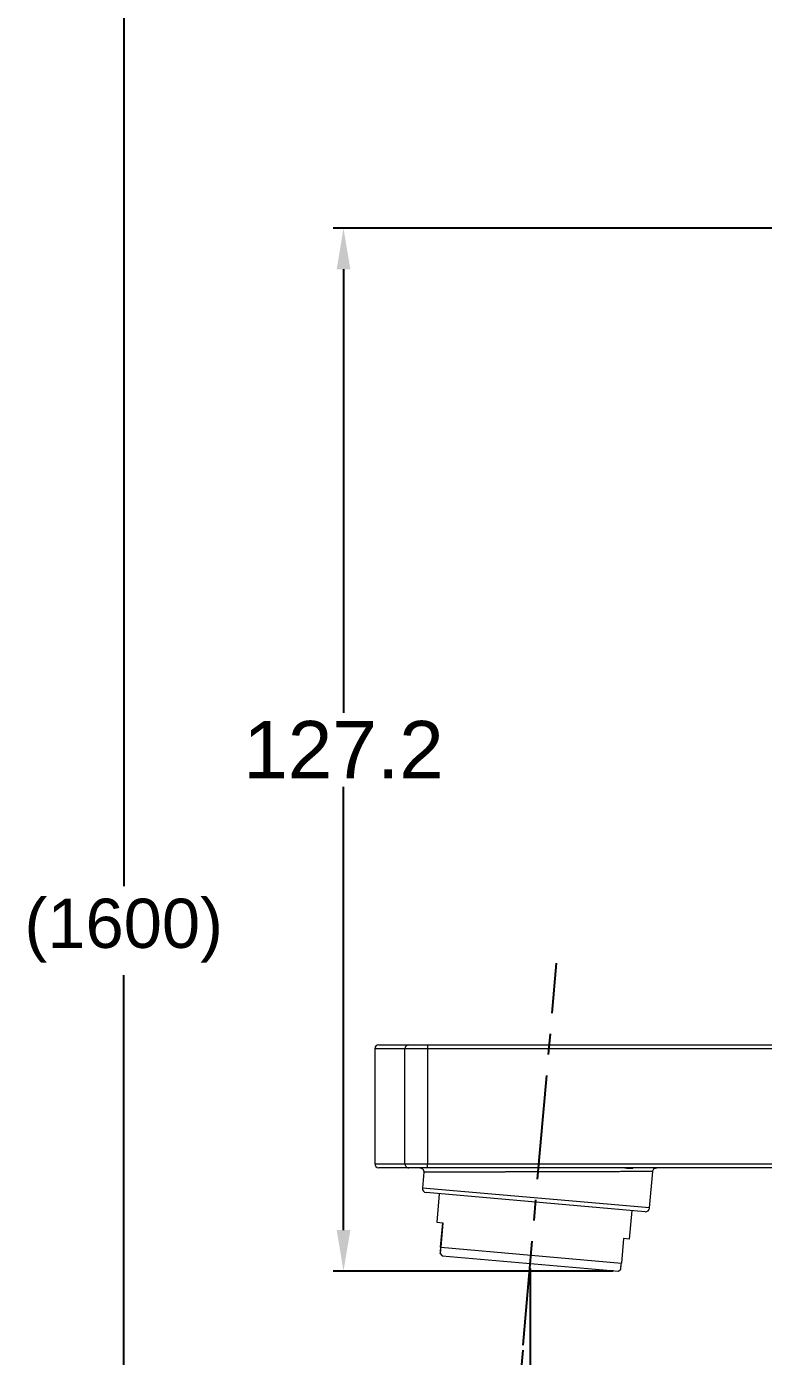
# Model space of a CAD drawing. Header units: millimetres. Extents: x 24958 to 25799, y 1150 to 1745.
# Drawn here: x 25459.2 to 25549, y 1310.3 to 1472.5 of the extents above; entities that cross this region are included whole.
import ezdxf

# ---------------------------------------------------------------- set-up
doc = ezdxf.new("R2010")
doc.units = ezdxf.units.MM
doc.linetypes.add('CENTERX2', pattern=[20.32, 12.7, -2.54, 2.54, -2.54])
doc.layers.add('CENTER', color=1, linetype='CENTERX2')
doc.layers.add('DIM', color=3, linetype='Continuous')
doc.styles.get("Standard").update_dxf_attribs({"font": 'arial.ttf'})
doc.dimstyles.new('ISO-25', dxfattribs={"dimtxt": 7, "dimasz": 5, "dimexe": 1.252, "dimexo": 0.625, "dimgap": 1, "dimtad": 1, "dimtih": 1, "dimtoh": 1, "dimdec": 1, "dimdsep": 46, "dimtxsty": 'Standard', "dimcen": 0, "dimclrd": 3, "dimclre": 3, "dimclrt": 4, "dimadec": 0, "dimazin": 0, "dimtfac": 1, "dimtdec": 1, "dimtmove": 0, "dimatfit": 3, "dimfxl": 1, "dimarcsym": 0})

# ---------------------------------------------------------------- blocks, each defined once
blk = doc.blocks.new('*D65')
at = {"layer": 'Defpoints', "color": 0, "transparency": 16777216}
for p in [(25602.13, 1457.93), (25523.8, 1358.29), (25519.73, 1311.71), (25602.13, 1256.45), (25543.72, 1250.74)]:
    blk.add_point(p, dxfattribs=at)
at = {"layer": 'DIM', "color": 3, "lineweight": -2, "transparency": 16777216}
for p, q in [((25519.67, 1311.09), (25514.47, 1251.61)), ((25602.13, 1255.82), (25602.13, 1247.78))]:
    blk.add_line(p, q, dxfattribs=at)
for start, end in [(265.34222, 267.2114), (267.78854, 269.65778)]:
    blk.add_arc((25602.13, 2253.58), 1004.54, start, end, dxfattribs=at)
at = {"layer": 'DIM', "color": 3, "transparency": 16777216}
for points in [[(25520.47, 1251.36), (25520.64, 1253.35), (25514.58, 1252.86)], [(25596.13, 1250.05), (25596.13, 1248.05), (25602.13, 1249.04)]]:
    blk.add_solid(points, dxfattribs=at)
at = {"layer": 'DIM', "color": 4, "transparency": 16777216, "insert": (25558.31, 1249.99), "char_height": 6, "attachment_point": 5}
blk.add_mtext('5°', dxfattribs=at)
blk = doc.blocks.new('*D67')
at = {"layer": 'Defpoints', "color": 0, "transparency": 16777216}
for p in [(25647.68, 1508.3), (25471, 1216.19), (25647.68, 1216.19)]:
    blk.add_point(p, dxfattribs=at)
at = {"layer": 'DIM', "color": 3, "lineweight": -2, "transparency": 16777216}
for p, q in [((25647.05, 1508.3), (25469.75, 1508.3)), ((25471, 1502.3), (25471, 1367.68)), ((25471, 1222.19), (25471, 1356.81)), ((25647.05, 1216.19), (25469.75, 1216.19))]:
    blk.add_line(p, q, dxfattribs=at)
at = {"layer": 'DIM', "color": 3, "transparency": 16777216}
for points in [[(25470, 1502.3), (25472, 1502.3), (25471, 1508.3)], [(25470, 1222.19), (25472, 1222.19), (25471, 1216.19)]]:
    blk.add_solid(points, dxfattribs=at)
at = {"layer": 'DIM', "color": 4, "transparency": 16777216, "insert": (25471, 1362.25), "char_height": 6, "attachment_point": 5}
blk.add_mtext('(1600)', dxfattribs=at)
blk = doc.blocks.new('*D70')
at = {"layer": 'Defpoints', "color": 0, "transparency": 16777216}
for p in [(25520.6, 1321.67), (25696.56, 1251.8), (25696.56, 1228.57)]:
    blk.add_point(p, dxfattribs=at)
at = {"layer": 'DIM', "color": 3, "lineweight": -2, "transparency": 16777216}
for p, q in [((25520.6, 1321.05), (25520.6, 1227.32)), ((25696.56, 1251.18), (25696.56, 1227.32)), ((25526.6, 1228.57), (25600.73, 1228.57)), ((25690.56, 1228.57), (25616.42, 1228.57))]:
    blk.add_line(p, q, dxfattribs=at)
at = {"layer": 'DIM', "color": 3, "transparency": 16777216}
for points in [[(25526.6, 1229.57), (25526.6, 1227.57), (25520.6, 1228.57)], [(25690.56, 1229.57), (25690.56, 1227.57), (25696.56, 1228.57)]]:
    blk.add_solid(points, dxfattribs=at)
at = {"layer": 'DIM', "color": 4, "transparency": 16777216, "insert": (25608.58, 1228.57), "char_height": 6, "attachment_point": 5}
blk.add_mtext('176', dxfattribs=at)
blk = doc.blocks.new('*D71')
at = {"color": 3, "lineweight": -2, "transparency": 16777216}
for p, q in [((25587.81, 1447.93), (25496.56, 1447.93)), ((25497.81, 1442.93), (25497.81, 1388.84)), ((25497.81, 1325.73), (25497.81, 1379.81)), ((25530.73, 1320.73), (25496.56, 1320.73))]:
    blk.add_line(p, q, dxfattribs=at)
at = {"color": 3, "transparency": 16777216}
for points in [[(25496.98, 1442.93), (25498.65, 1442.93), (25497.81, 1447.93)], [(25496.98, 1325.73), (25498.65, 1325.73), (25497.81, 1320.73)]]:
    blk.add_solid(points, dxfattribs=at)
at = {"layer": 'Defpoints', "color": 0, "transparency": 16777216}
for p in [(25497.81, 1447.93), (25588.43, 1447.93), (25531.36, 1320.73)]:
    blk.add_point(p, dxfattribs=at)
at = {"color": 4, "transparency": 16777216, "insert": (25497.81, 1384.33), "char_height": 7, "attachment_point": 5}
blk.add_mtext('127.2', dxfattribs=at)

msp = doc.modelspace()

# ---------------------------------------------------------------- linework, layer by layer
at = {"linetype": 'Continuous', "lineweight": 18, "extrusion": (0, 1, 0)}
for p, q in [((25502.12, 1348.33), (25505.77, 1348.33)), ((25505.77, 1348.33), (25508.07, 1348.33)), ((25508.07, 1348.33), (25616.17, 1348.33)), ((25501.62, 1347.83), (25501.62, 1333.83)), ((25505.77, 1333.33), (25502.12, 1333.33)), ((25508.07, 1333.33), (25505.77, 1333.33)), ((25616.17, 1333.33), (25508.07, 1333.33)), ((25533.12, 1333.3), (25533.12, 1333.33)), ((25507.62, 1332.78), (25507.45, 1330.85)), ((25535.14, 1328.43), (25535.53, 1332.87)), ((25534.6, 1327.97), (25507.9, 1330.31)), ((25509.5, 1330.17), (25509.19, 1326.68)), ((25532.7, 1324.63), (25533.01, 1328.11)), ((25509.19, 1326.68), (25509.95, 1326.62)), ((25509.66, 1323.63), (25509.92, 1326.62)), ((25509.95, 1326.62), (25509.69, 1323.63)), ((25509.69, 1323.63), (25531.71, 1321.7)), ((25531.97, 1324.69), (25531.71, 1321.7)), ((25532.7, 1324.63), (25531.97, 1324.69)), ((25509.6, 1322.89), (25509.84, 1322.61)), ((25509.84, 1322.61), (25531.36, 1320.73)), ((25531.36, 1320.73), (25531.63, 1320.96))]:
    msp.add_line(p, q, dxfattribs=at)
at = {"linetype": 'Continuous', "lineweight": 13, "extrusion": (0, 1, 0)}
for p, q in [((25508.07, 1348.33), (25508.07, 1347.83)), ((25505.3, 1347.83), (25501.62, 1347.83)), ((25505.3, 1333.83), (25505.3, 1347.83)), ((25508.07, 1347.83), (25505.3, 1347.83)), ((25508.07, 1347.83), (25508.07, 1333.83)), ((25616.17, 1347.83), (25508.07, 1347.83)), ((25501.62, 1333.83), (25505.3, 1333.83)), ((25505.3, 1333.83), (25508.07, 1333.83)), ((25508.07, 1333.83), (25616.17, 1333.83)), ((25508.07, 1333.33), (25508.07, 1333.83)), ((25535.14, 1328.43), (25507.45, 1330.85))]:
    msp.add_line(p, q, dxfattribs=at)
at = {"linetype": 'Continuous', "lineweight": 18}
for centre, start, end in [((25502.12, 1347.83), 90, 180), ((25502.12, 1333.83), 180, 270), ((25507.94, 1330.81), 175, 265), ((25534.64, 1328.47), 265, 355)]:
    msp.add_arc(centre, 0.5, start, end, dxfattribs=at)
at = {"linetype": 'Continuous', "lineweight": 13}
for centre, start_param, end_param in [((25505.77, 1347.83), 0, 1.570796), ((25505.77, 1333.83), 1.570796, 3.141593)]:
    msp.add_ellipse(centre, major_axis=(0, 0.5), ratio=0.920854, start_param=start_param, end_param=end_param, dxfattribs=at)
at = {"linetype": 'Continuous', "lineweight": 18}
for points, knots in [([(25507.11, 1333.33), (25507.18, 1333.32), (25507.28, 1333.3), (25507.4, 1333.24), (25507.49, 1333.17), (25507.55, 1333.08), (25507.59, 1332.98), (25507.62, 1332.88), (25507.62, 1332.81), (25507.62, 1332.78)], [0, 0, 0, 0, 0.239281, 0.367495, 0.498829, 0.630467, 0.759275, 0.883487, 1, 1, 1, 1]), ([(25532.12, 1333.32), (25532.21, 1333.32), (25532.3, 1333.31), (25532.48, 1333.3), (25532.66, 1333.3), (25532.81, 1333.29), (25532.9, 1333.29), (25532.92, 1333.29), (25532.96, 1333.29), (25532.97, 1333.29), (25533, 1333.29), (25533.01, 1333.29), (25533.06, 1333.29), (25533.08, 1333.29), (25533.11, 1333.3), (25533.12, 1333.3), (25533.12, 1333.3)], [0, 0, 0, 0, 0.143766, 0.143766, 0.324381, 0.504996, 0.504996, 0.595303, 0.595303, 0.640457, 0.640457, 0.685611, 0.685611, 0.866226, 0.866226, 1, 1, 1, 1]), ([(25535.53, 1332.87), (25535.54, 1332.93), (25535.57, 1333.05), (25535.68, 1333.21), (25535.85, 1333.3), (25535.97, 1333.32), (25536.03, 1333.33)], [0, 0, 0, 0, 0.242305, 0.500491, 0.757914, 1, 1, 1, 1]), ([(25509.66, 1323.63), (25509.64, 1323.4), (25509.63, 1323.21), (25509.62, 1323.02), (25509.61, 1322.97), (25509.61, 1322.9), (25509.61, 1322.88), (25509.61, 1322.88), (25509.61, 1322.88), (25509.61, 1322.89), (25509.61, 1322.9), (25509.62, 1322.92), (25509.62, 1322.97), (25509.63, 1323.01), (25509.65, 1323.21), (25509.67, 1323.39), (25509.69, 1323.63)], [0, 0, 0, 0, 0.25, 0.25, 0.375, 0.375, 0.5, 0.5, 0.53125, 0.53125, 0.5625, 0.625, 0.625, 0.75, 0.75, 1, 1, 1, 1]), ([(25531.63, 1320.96), (25531.63, 1320.96), (25531.63, 1320.96), (25531.63, 1320.96), (25531.63, 1320.97), (25531.63, 1320.99), (25531.64, 1321.04), (25531.64, 1321.09), (25531.67, 1321.28), (25531.68, 1321.47), (25531.71, 1321.7)], [0, 0, 0, 0, 0.052119, 0.052119, 0.115311, 0.241695, 0.241695, 0.494464, 0.494464, 1, 1, 1, 1])]:
    msp.add_open_spline(points, degree=3, knots=knots, dxfattribs=at)
msp.add_open_spline([(25533.14, 1333.29), (25533.13, 1333.3), (25533.12, 1333.3)], degree=2, dxfattribs=at)
at = {"linetype": 'Continuous', "lineweight": 13}
msp.add_open_spline([(25535.53, 1332.87), (25535.53, 1332.87), (25535.5, 1332.87), (25535.38, 1332.87), (25535.17, 1332.87), (25534.87, 1332.87), (25534.49, 1332.86), (25534.01, 1332.86), (25533.45, 1332.86), (25532.8, 1332.86), (25532.23, 1332.86), (25531.78, 1332.86), (25531.49, 1332.86), (25531.18, 1332.85), (25530.84, 1332.85), (25530.49, 1332.85), (25530.1, 1332.85), (25529.7, 1332.85), (25529.27, 1332.85), (25528.82, 1332.84), (25528.34, 1332.84), (25527.83, 1332.84), (25527.3, 1332.84), (25526.75, 1332.84), (25526.16, 1332.84), (25525.56, 1332.83), (25524.95, 1332.83), (25524.34, 1332.83), (25523.75, 1332.83), (25523.15, 1332.83), (25522.55, 1332.83), (25521.95, 1332.83), (25521.35, 1332.83), (25520.75, 1332.83), (25520.15, 1332.83), (25519.55, 1332.83), (25518.95, 1332.82), (25518.36, 1332.82), (25517.91, 1332.82), (25517.58, 1332.82), (25517.38, 1332.81), (25517.16, 1332.81), (25516.94, 1332.81), (25516.71, 1332.81), (25516.47, 1332.81), (25516.22, 1332.81), (25515.96, 1332.81), (25515.7, 1332.81), (25515.43, 1332.81), (25515.15, 1332.81), (25514.86, 1332.81), (25514.57, 1332.81), (25514.28, 1332.81), (25513.96, 1332.81), (25513.62, 1332.8), (25513.27, 1332.8), (25512.94, 1332.8), (25512.62, 1332.8), (25512.08, 1332.8), (25511.34, 1332.79), (25510.46, 1332.79), (25509.7, 1332.79), (25509.06, 1332.79), (25508.53, 1332.79), (25508.12, 1332.78), (25507.83, 1332.78), (25507.65, 1332.78), (25507.62, 1332.78), (25507.62, 1332.78)], degree=3, knots=[0, 0, 0, 0, 0.024297, 0.048882, 0.073757, 0.098922, 0.124379, 0.150129, 0.176172, 0.202511, 0.229145, 0.23838, 0.247994, 0.257989, 0.268364, 0.279119, 0.290254, 0.301769, 0.313665, 0.325941, 0.338598, 0.351635, 0.365052, 0.37885, 0.393028, 0.407587, 0.422526, 0.436296, 0.450067, 0.463838, 0.477609, 0.491381, 0.505153, 0.518926, 0.532699, 0.546472, 0.560246, 0.574021, 0.587795, 0.592447, 0.597344, 0.602488, 0.607878, 0.613514, 0.619396, 0.625524, 0.631898, 0.638519, 0.645386, 0.652499, 0.659858, 0.667463, 0.675314, 0.683412, 0.693546, 0.703352, 0.71283, 0.72198, 0.730801, 0.761967, 0.792816, 0.823349, 0.853569, 0.883476, 0.913073, 0.942361, 0.971343, 1, 1, 1, 1], dxfattribs=at)
at = {"layer": 'CENTER'}
msp.add_line((25519.73, 1311.71), (25523.8, 1358.29), dxfattribs=at)

# ---------------------------------------------------------------- dimensions: what is measured, and where the dimension line sits
at = {"color": 6}
dim = msp.add_linear_dim(base=(25497.81, 1447.93), p1=(25531.36, 1320.73), p2=(25588.43, 1447.93), angle=90, dimstyle='ISO-25', dxfattribs=at)
dim.commit()
dim.dimension.update_dxf_attribs({"geometry": '*D71', "text_midpoint": (25497.81, 1384.33)})
at = {"layer": 'DIM', "color": 3}
dim = msp.add_linear_dim(base=(25471, 1216.19), p1=(25647.68, 1508.3), p2=(25647.68, 1216.19), angle=90, text='(1600)', dimstyle='ISO-25', override={"dimtxt": 6, "dimasz": 6, "dimgap": 1.5, "dimtad": 0}, dxfattribs=at)
dim.commit()
dim.dimension.update_dxf_attribs({"geometry": '*D67', "text_midpoint": (25471, 1362.25)})
dim = msp.add_angular_dim_2l(base=(25543.72, 1250.74), line1=((25602.13, 1256.45), (25602.13, 1457.93)), line2=((25519.73, 1311.71), (25523.8, 1358.29)), dimstyle='ISO-25', override={"dimtxt": 6, "dimasz": 6, "dimgap": 1.5, "dimtad": 0}, dxfattribs=at)
dim.commit()
dim.dimension.update_dxf_attribs({"geometry": '*D65', "text_midpoint": (25558.31, 1249.99)})
dim = msp.add_linear_dim(base=(25696.56, 1228.57), p1=(25520.6, 1321.67), p2=(25696.56, 1251.8), dimstyle='ISO-25', override={"dimtxt": 6, "dimasz": 6, "dimgap": 1.5, "dimtad": 0}, dxfattribs=at)
dim.commit()
dim.dimension.update_dxf_attribs({"geometry": '*D70', "text_midpoint": (25608.58, 1228.57)})

doc.saveas('drawing.dxf')
